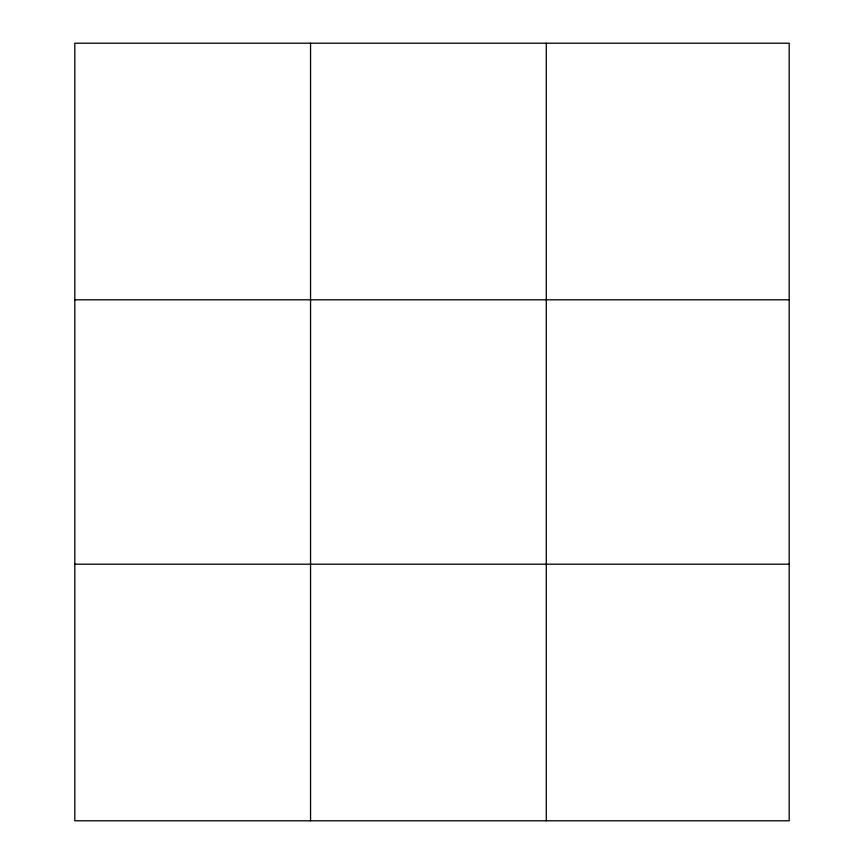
<?xml version="1.0" encoding="UTF-8"?>
<svg xmlns="http://www.w3.org/2000/svg" width="864" height="864" viewBox="0 0 864 864"><rect width="100%" height="100%" fill="white"/><g stroke="black" fill="none" stroke-linecap="round" stroke-linejoin="round"><path stroke-width="1.3" d="M310.554 43.2L310.554 820.8M546.296 43.2L546.296 820.8M789.188 299.808L789.188 43.2L74.812 43.2L74.812 820.8L789.188 820.8L789.188 299.808L74.812 299.808M74.812 564.192L789.188 564.192"/></g></svg>
